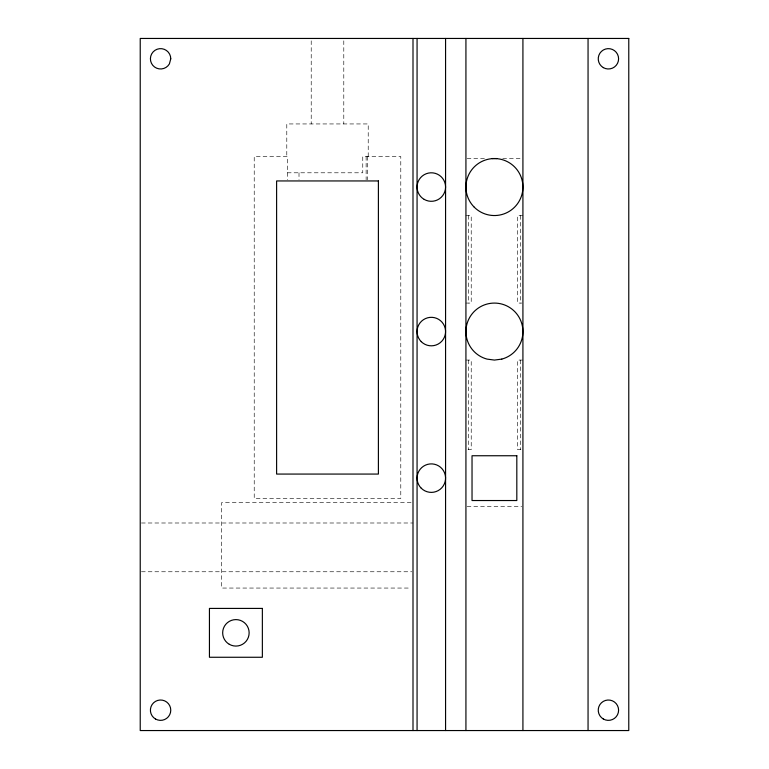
<?xml version="1.0" encoding="UTF-8"?>
<svg xmlns="http://www.w3.org/2000/svg" width="769" height="769" viewBox="0 0 769 769"><rect width="100%" height="100%" fill="white"/><g stroke="black" fill="none" stroke-linecap="round" stroke-linejoin="round"><path stroke-width="0.58" stroke-dasharray="3.85 2.88" d="M467.11 158.549L486.114 158.549M502.734 158.549L521.728 158.549M287.327 172.794L362.757 172.794L362.757 156.511L400.784 156.511L400.784 498.495L254.222 498.495L254.222 156.511L287.327 156.511L287.327 179.783M465.927 215.551L471.224 215.551L471.224 303.073L465.927 303.073M522.853 215.551L517.614 215.551L517.614 303.073L521.863 303.073M465.927 360.075L471.224 360.075L471.224 449.634L465.927 449.634M522.853 360.075L517.614 360.075L517.614 449.634L522.853 449.634M411.079 502.561L221.655 502.561L221.655 588.054L411.079 588.054M467.11 506.636L521.728 506.636M141.429 522.997L413.001 522.997M141.429 571.761L411.8 571.761M520.498 215.551L520.498 303.073M520.498 360.075L520.498 449.634M468.34 215.551L468.34 303.073M468.34 360.075L468.34 449.634M368.216 156.511L368.216 123.944L286.789 123.944L286.789 156.511M367.678 156.511L367.678 179.783M366.131 156.511L366.131 179.783M343.791 40.824L343.791 123.944M311.214 40.824L311.214 123.944M299.006 172.794L299.006 179.783"/><path stroke-width="1.15" d="M492.045 158.549L496.793 158.549M588.054 38.45L588.054 730.55M522.92 38.45L522.92 730.55M465.927 38.45L465.927 730.55M445.568 38.45L445.568 730.55M417.067 38.45L417.067 730.55M413.001 38.45L413.001 730.55M170.766 58.809L169.401 63.894A10.18 10.18 0 0 1 152.791 65.346A10.18 10.18 0 0 1 157.107 49.245A10.18 10.18 0 0 1 170.766 58.809M501.801 359.104L494.419 360.075L487.046 359.104A28.501 28.501 0 0 1 471.08 315.232A28.501 28.501 0 0 1 517.768 315.232A28.501 28.501 0 0 1 501.801 359.104M628.773 38.45L140.227 38.45L140.227 730.55L628.773 730.55L628.773 38.45M378.396 180.946L276.609 180.946L276.609 474.069L378.396 474.069L378.396 180.946M516.816 455.748L472.031 455.748L472.031 500.532L516.816 500.532L516.816 455.748M262.364 608.414L209.437 608.414L209.437 657.264L262.364 657.264L262.364 608.414M474.271 207.197A28.501 28.501 0 0 0 521.949 194.422A28.501 28.501 0 0 0 487.046 159.519A28.501 28.501 0 0 0 474.271 207.197M155.492 719.005A10.18 10.18 0 0 0 170.766 710.191A10.18 10.18 0 0 0 155.492 701.376A10.18 10.18 0 0 0 155.492 719.005M421.239 488.209A14.246 14.246 0 0 0 445.078 481.827A14.246 14.246 0 0 0 427.631 464.37A14.246 14.246 0 0 0 421.239 488.209M421.239 341.647A14.246 14.246 0 0 0 445.078 335.265A14.246 14.246 0 0 0 427.631 317.808A14.246 14.246 0 0 0 421.239 341.647M424.19 199.392A14.246 14.246 0 0 0 445.568 187.05A14.246 14.246 0 0 0 424.19 174.707A14.246 14.246 0 0 0 424.19 199.392M603.329 719.005A10.18 10.18 0 0 0 618.593 710.191A10.18 10.18 0 0 0 603.329 701.376A10.18 10.18 0 0 0 603.329 719.005M603.329 67.624A10.18 10.18 0 0 0 618.593 58.809A10.18 10.18 0 0 0 603.329 49.995A10.18 10.18 0 0 0 603.329 67.624M229.287 644.297A13.227 13.227 0 0 0 249.137 632.839A13.227 13.227 0 0 0 229.287 621.381A13.227 13.227 0 0 0 229.287 644.297"/></g></svg>
